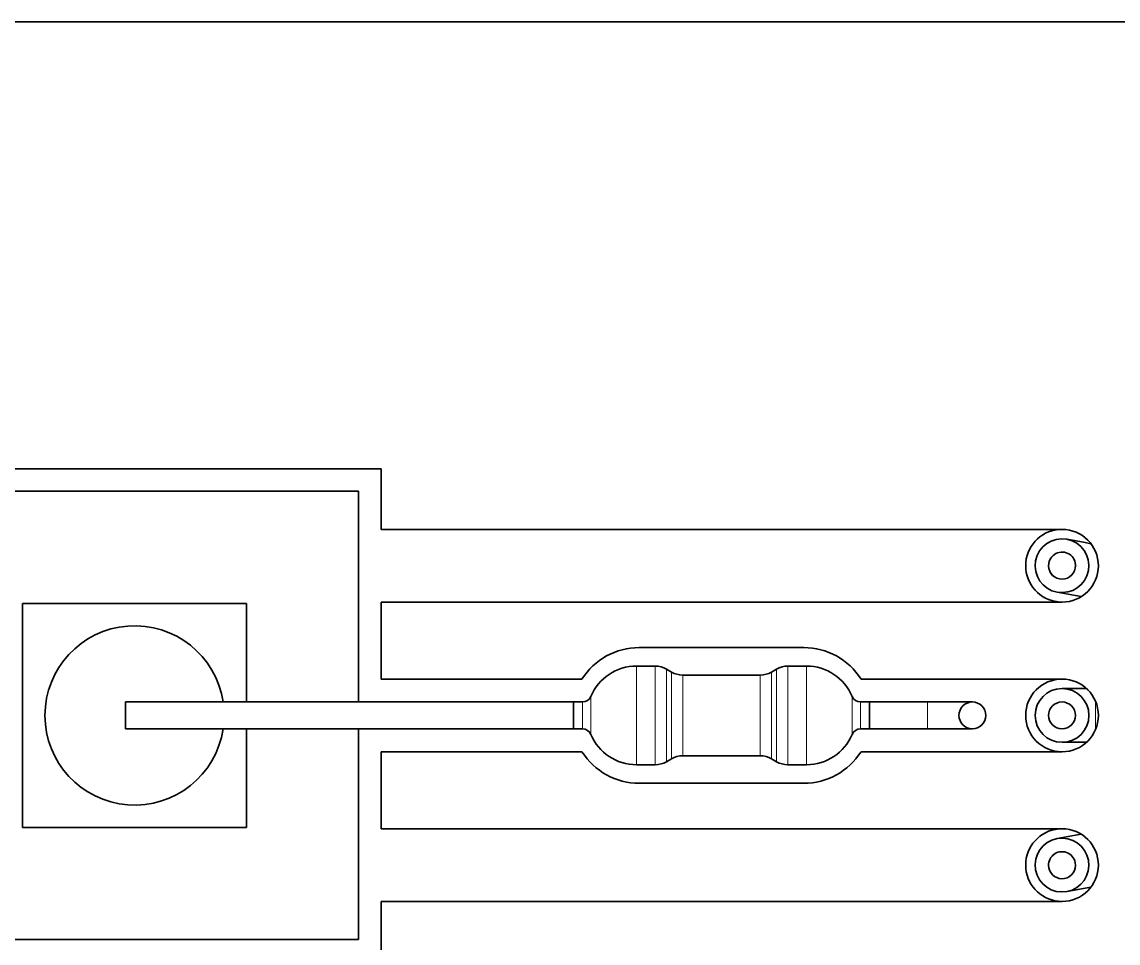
# Model space of a CAD drawing. Extents: x 241 to 1434, y 190 to 710.
# Drawn here: x 697.66 to 722.12, y 415.42 to 435.97 of the extents above; entities that cross this region are included whole.
import ezdxf

# ---------------------------------------------------------------- set-up
doc = ezdxf.new("R2010")
doc.units = 0

msp = doc.modelspace()

# ---------------------------------------------------------------- linework, layer by layer
at = {"color": 7, "lineweight": 35}
for p, q in [((452.315, 435.97), (736.685, 435.97)), ((452.315, 435.97), (736.685, 435.97)), ((705.671, 426), (457.315, 426)), ((705.671, 426), (457.315, 426)), ((457.815, 425.5), (705.171, 425.5)), ((705.171, 415.5), (457.815, 415.5))]:
    msp.add_line(p, q, dxfattribs=at)
at = {"color": 7, "lineweight": 35, "ltscale": 0.03375}
for p, q in [((705.671, 424.65), (705.671, 426)), ((705.671, 424.65), (705.671, 426)), ((705.671, 415), (705.671, 416.35)), ((705.671, 415), (705.671, 416.35))]:
    msp.add_line(p, q, dxfattribs=at)
at = {"color": 7, "lineweight": 35, "ltscale": 0.117499}
msp.add_line((705.171, 420.8), (705.171, 425.5), dxfattribs=at)
at = {"color": 7, "lineweight": 35, "ltscale": 0.379999}
for p, q in [((705.671, 424.65), (720.871, 424.65)), ((705.671, 424.65), (720.871, 424.65)), ((720.871, 423.029), (705.671, 423.029)), ((720.871, 423.029), (705.671, 423.029)), ((720.871, 417.971), (705.671, 417.971)), ((720.871, 417.971), (705.671, 417.971)), ((705.671, 416.35), (720.871, 416.35)), ((705.671, 416.35), (720.871, 416.35))]:
    msp.add_line(p, q, dxfattribs=at)
at = {"color": 7, "lineweight": 35, "ltscale": 0.010163}
msp.add_line((721.387, 424.354), (720.987, 424.428), dxfattribs=at)
at = {"color": 7, "lineweight": 35, "ltscale": 0.003293}
for p, q in [((721.516, 424.331), (721.387, 424.354)), ((721.516, 416.67), (721.387, 416.646))]:
    msp.add_line(p, q, dxfattribs=at)
at = {"color": 7, "lineweight": 35, "ltscale": 7.75201e-05}
for p, q in [((720.576, 423.894), (720.577, 423.897)), ((721.166, 423.785), (721.167, 423.788))]:
    msp.add_line(p, q, dxfattribs=at)
at = {"color": 7, "lineweight": 35, "ltscale": 0.042961}
msp.add_line((705.671, 421.311), (705.671, 423.029), dxfattribs=at)
msp.add_line((705.671, 421.311), (705.671, 423.029), dxfattribs=at)
at = {"color": 7, "lineweight": 35, "ltscale": 0.010472}
msp.add_line((721.171, 423.173), (720.759, 423.25), dxfattribs=at)
at = {"color": 7, "lineweight": 35, "ltscale": 0.003239}
for p, q in [((721.298, 423.15), (721.171, 423.173)), ((721.298, 417.85), (721.171, 417.827))]:
    msp.add_line(p, q, dxfattribs=at)
at = {"color": 7, "lineweight": 35, "ltscale": 0.125}
for p, q in [((697.671, 423), (702.671, 423)), ((697.671, 423), (697.671, 418)), ((702.671, 418), (697.671, 418))]:
    msp.add_line(p, q, dxfattribs=at)
at = {"color": 7, "lineweight": 35, "ltscale": 0.054999}
msp.add_line((702.671, 420.8), (702.671, 423), dxfattribs=at)
at = {"color": 7, "lineweight": 35, "ltscale": 0.091846}
for p, q in [((711.434, 422.013), (715.108, 422.013)), ((711.434, 422.013), (715.108, 422.013)), ((715.108, 418.987), (711.434, 418.987)), ((715.108, 418.987), (711.434, 418.987))]:
    msp.add_line(p, q, dxfattribs=at)
at = {"color": 7, "lineweight": 13, "ltscale": 0.014316}
for p, q in [((711.371, 421.6), (711.371, 421.027)), ((711.371, 421.6), (711.371, 421.027)), ((711.371, 421.6), (711.371, 421.027)), ((711.791, 421.6), (711.791, 421.027)), ((711.791, 421.6), (711.791, 421.027)), ((711.791, 421.6), (711.791, 421.027)), ((714.752, 421.6), (714.752, 421.027)), ((714.752, 421.6), (714.752, 421.027)), ((714.752, 421.6), (714.752, 421.027)), ((715.171, 421.6), (715.171, 421.027)), ((715.171, 421.6), (715.171, 421.027)), ((715.171, 421.6), (715.171, 421.027))]:
    msp.add_line(p, q, dxfattribs=at)
at = {"color": 7, "lineweight": 35, "ltscale": 0.010492}
for p, q in [((711.791, 421.6), (711.371, 421.6)), ((711.791, 421.6), (711.371, 421.6)), ((711.791, 421.6), (711.371, 421.6)), ((711.791, 419.4), (711.371, 419.4)), ((711.791, 419.4), (711.371, 419.4)), ((711.791, 419.4), (711.371, 419.4))]:
    msp.add_line(p, q, dxfattribs=at)
at = {"color": 7, "lineweight": 35, "ltscale": 0.01049}
for p, q in [((715.171, 421.6), (714.752, 421.6)), ((715.171, 421.6), (714.752, 421.6)), ((715.171, 421.6), (714.752, 421.6)), ((715.171, 419.4), (714.752, 419.4)), ((715.171, 419.4), (714.752, 419.4)), ((715.171, 419.4), (714.752, 419.4))]:
    msp.add_line(p, q, dxfattribs=at)
at = {"color": 7, "lineweight": 35, "ltscale": 0.112134}
for p, q in [((710.157, 421.311), (705.671, 421.311)), ((710.157, 421.311), (705.671, 421.311)), ((720.871, 421.311), (716.386, 421.311)), ((720.871, 421.311), (716.386, 421.311)), ((705.671, 419.69), (710.157, 419.69)), ((705.671, 419.69), (710.157, 419.69)), ((716.386, 419.69), (720.871, 419.69)), ((716.386, 419.69), (720.871, 419.69))]:
    msp.add_line(p, q, dxfattribs=at)
at = {"color": 7, "lineweight": 13, "ltscale": 0.013444}
for p, q in [((712.041, 421.533), (712.041, 420.995)), ((712.041, 421.533), (712.041, 420.995)), ((712.041, 421.533), (712.041, 420.995)), ((714.502, 421.533), (714.502, 420.995)), ((714.502, 421.533), (714.502, 420.995)), ((714.502, 421.533), (714.502, 420.995))]:
    msp.add_line(p, q, dxfattribs=at)
at = {"color": 7, "lineweight": 35, "ltscale": 0.003301}
for p, q in [((712.155, 421.467), (712.041, 421.533)), ((712.155, 421.467), (712.041, 421.533)), ((712.155, 421.467), (712.041, 421.533)), ((712.155, 419.533), (712.041, 419.467)), ((712.155, 419.533), (712.041, 419.467)), ((712.155, 419.533), (712.041, 419.467))]:
    msp.add_line(p, q, dxfattribs=at)
at = {"color": 7, "lineweight": 13, "ltscale": 0.012585}
for p, q in [((712.155, 421.467), (712.155, 420.964)), ((712.155, 421.467), (712.155, 420.964)), ((712.155, 421.467), (712.155, 420.964)), ((714.387, 421.467), (714.387, 420.964)), ((714.387, 421.467), (714.387, 420.964)), ((714.387, 421.467), (714.387, 420.964))]:
    msp.add_line(p, q, dxfattribs=at)
at = {"color": 7, "lineweight": 13, "ltscale": 0.011713}
for p, q in [((712.405, 421.4), (712.405, 420.931)), ((712.405, 421.4), (712.405, 420.931)), ((712.405, 421.4), (712.405, 420.931)), ((714.137, 421.4), (714.137, 420.931)), ((714.137, 421.4), (714.137, 420.931)), ((714.137, 421.4), (714.137, 420.931))]:
    msp.add_line(p, q, dxfattribs=at)
at = {"color": 7, "lineweight": 35, "ltscale": 0.043301}
for p, q in [((714.137, 421.4), (712.405, 421.4)), ((714.137, 421.4), (712.405, 421.4)), ((714.137, 421.4), (712.405, 421.4)), ((714.137, 419.6), (712.405, 419.6)), ((714.137, 419.6), (712.405, 419.6)), ((714.137, 419.6), (712.405, 419.6))]:
    msp.add_line(p, q, dxfattribs=at)
at = {"color": 7, "lineweight": 35, "ltscale": 0.003302}
for p, q in [((714.387, 421.467), (714.502, 421.533)), ((714.387, 421.467), (714.502, 421.533)), ((714.387, 421.467), (714.502, 421.533)), ((714.387, 419.533), (714.502, 419.467)), ((714.387, 419.533), (714.502, 419.467)), ((714.387, 419.533), (714.502, 419.467))]:
    msp.add_line(p, q, dxfattribs=at)
at = {"color": 7, "lineweight": 35, "ltscale": 0.013516}
msp.add_line((720.875, 421.1), (721.415, 421.1), dxfattribs=at)
at = {"color": 7, "lineweight": 13, "ltscale": 0.005506}
for p, q in [((710.356, 420.703), (710.356, 420.923)), ((710.356, 420.703), (710.356, 420.923)), ((710.356, 420.703), (710.356, 420.923)), ((716.187, 420.923), (716.187, 420.703)), ((716.187, 420.923), (716.187, 420.703)), ((716.187, 420.923), (716.187, 420.703))]:
    msp.add_line(p, q, dxfattribs=at)
at = {"color": 7, "lineweight": 13, "ltscale": 0.040685}
for p, q in [((711.371, 421.027), (711.371, 419.4)), ((711.371, 421.027), (711.371, 419.4)), ((711.371, 421.027), (711.371, 419.4)), ((711.791, 419.4), (711.791, 421.027)), ((711.791, 419.4), (711.791, 421.027)), ((711.791, 419.4), (711.791, 421.027)), ((714.752, 419.4), (714.752, 421.027)), ((714.752, 419.4), (714.752, 421.027)), ((714.752, 419.4), (714.752, 421.027)), ((715.171, 421.027), (715.171, 419.4)), ((715.171, 421.027), (715.171, 419.4)), ((715.171, 421.027), (715.171, 419.4))]:
    msp.add_line(p, q, dxfattribs=at)
at = {"color": 7, "lineweight": 13, "ltscale": 0.038207}
for p, q in [((712.041, 419.467), (712.041, 420.995)), ((712.041, 419.467), (712.041, 420.995)), ((712.041, 419.467), (712.041, 420.995)), ((714.502, 419.467), (714.502, 420.995)), ((714.502, 419.467), (714.502, 420.995)), ((714.502, 419.467), (714.502, 420.995))]:
    msp.add_line(p, q, dxfattribs=at)
at = {"color": 7, "lineweight": 13, "ltscale": 0.035764}
for p, q in [((712.155, 420.964), (712.155, 419.533)), ((712.155, 420.964), (712.155, 419.533)), ((712.155, 420.964), (712.155, 419.533)), ((714.387, 420.964), (714.387, 419.533)), ((714.387, 420.964), (714.387, 419.533)), ((714.387, 420.964), (714.387, 419.533))]:
    msp.add_line(p, q, dxfattribs=at)
at = {"color": 7, "lineweight": 13, "ltscale": 0.033287}
for p, q in [((712.405, 420.931), (712.405, 419.6)), ((712.405, 420.931), (712.405, 419.6)), ((712.405, 420.931), (712.405, 419.6)), ((714.137, 420.931), (714.137, 419.6)), ((714.137, 420.931), (714.137, 419.6)), ((714.137, 420.931), (714.137, 419.6))]:
    msp.add_line(p, q, dxfattribs=at)
at = {"color": 7, "lineweight": 35, "ltscale": 0.015}
for p, q in [((699.971, 420.8), (699.971, 420.2)), ((699.971, 420.8), (699.971, 420.2)), ((709.971, 420.8), (709.971, 420.2)), ((716.571, 420.8), (716.571, 420.2))]:
    msp.add_line(p, q, dxfattribs=at)
at = {"color": 7, "lineweight": 35, "ltscale": 0.255}
for p, q in [((710.171, 420.8), (699.971, 420.8)), ((710.171, 420.8), (699.971, 420.8)), ((710.171, 420.2), (699.971, 420.2)), ((710.171, 420.2), (699.971, 420.2))]:
    msp.add_line(p, q, dxfattribs=at)
at = {"color": 7, "lineweight": 35, "ltscale": 0.005}
for p, q in [((710.171, 420.8), (709.971, 420.8)), ((716.571, 420.8), (716.371, 420.8)), ((710.171, 420.2), (709.971, 420.2)), ((716.571, 420.2), (716.371, 420.2))]:
    msp.add_line(p, q, dxfattribs=at)
at = {"color": 7, "lineweight": 13, "ltscale": 0.015}
for p, q in [((710.171, 420.8), (710.171, 420.2)), ((710.171, 420.8), (710.171, 420.2)), ((710.171, 420.8), (710.171, 420.2)), ((717.871, 420.8), (717.871, 420.2)), ((717.871, 420.8), (717.871, 420.2))]:
    msp.add_line(p, q, dxfattribs=at)
at = {"color": 7, "lineweight": 13, "ltscale": 0.015648}
for p, q in [((710.356, 420.703), (710.356, 420.077)), ((710.356, 420.703), (710.356, 420.077)), ((710.356, 420.703), (710.356, 420.077)), ((716.187, 420.703), (716.187, 420.077)), ((716.187, 420.703), (716.187, 420.077)), ((716.187, 420.703), (716.187, 420.077))]:
    msp.add_line(p, q, dxfattribs=at)
at = {"color": 7, "lineweight": 13, "ltscale": 0.003905}
msp.add_line((716.371, 420.8), (716.371, 420.644), dxfattribs=at)
msp.add_line((716.371, 420.8), (716.371, 420.644), dxfattribs=at)
msp.add_line((716.371, 420.8), (716.371, 420.644), dxfattribs=at)
at = {"color": 7, "lineweight": 35, "ltscale": 0.0375}
for p, q in [((717.871, 420.8), (716.371, 420.8)), ((717.871, 420.8), (716.371, 420.8)), ((717.871, 420.2), (716.371, 420.2)), ((717.871, 420.2), (716.371, 420.2))]:
    msp.add_line(p, q, dxfattribs=at)
at = {"color": 7, "lineweight": 13, "ltscale": 0.011095}
msp.add_line((716.371, 420.644), (716.371, 420.2), dxfattribs=at)
msp.add_line((716.371, 420.644), (716.371, 420.2), dxfattribs=at)
msp.add_line((716.371, 420.644), (716.371, 420.2), dxfattribs=at)
at = {"color": 7, "lineweight": 35, "ltscale": 0.025}
for p, q in [((718.871, 420.8), (717.871, 420.8)), ((718.871, 420.8), (717.871, 420.8)), ((718.871, 420.2), (717.871, 420.2)), ((718.871, 420.2), (717.871, 420.2))]:
    msp.add_line(p, q, dxfattribs=at)
at = {"color": 7, "lineweight": 13, "ltscale": 0.015393}
msp.add_line((721.621, 420.808), (721.621, 420.193), dxfattribs=at)
at = {"color": 7, "lineweight": 35, "ltscale": 0.055001}
msp.add_line((702.671, 418), (702.671, 420.2), dxfattribs=at)
at = {"color": 7, "lineweight": 35, "ltscale": 0.117501}
msp.add_line((705.171, 415.5), (705.171, 420.2), dxfattribs=at)
at = {"color": 7, "lineweight": 35, "ltscale": 0.013599}
msp.add_line((720.871, 419.9), (721.415, 419.9), dxfattribs=at)
at = {"color": 7, "lineweight": 35, "ltscale": 0.042962}
msp.add_line((705.671, 417.971), (705.671, 419.69), dxfattribs=at)
msp.add_line((705.671, 417.971), (705.671, 419.69), dxfattribs=at)
at = {"color": 7, "lineweight": 35, "ltscale": 0.010343}
msp.add_line((721.171, 417.827), (720.764, 417.751), dxfattribs=at)
at = {"color": 7, "lineweight": 35, "ltscale": 7.8271e-05}
for p, q in [((721.166, 417.215), (721.167, 417.212)), ((720.576, 417.106), (720.577, 417.103))]:
    msp.add_line(p, q, dxfattribs=at)
at = {"color": 7, "lineweight": 35, "ltscale": 0.010242}
msp.add_line((721.387, 416.646), (720.984, 416.571), dxfattribs=at)
at = {"color": 7, "lineweight": 35}
for centre, radius in [((720.871, 420.5), 0.6), ((718.871, 420.5), 0.3), ((718.871, 420.5), 0.3), ((720.871, 420.5), 0.3)]:
    msp.add_circle(centre, radius, dxfattribs=at)
for centre, radius, start, end in [((720.871, 423.839), 0.811, 90.3265, 259.0772), ((720.871, 423.839), 0.811, 90.3265, 259.0772), ((720.871, 423.839), 0.811, 270, 90), ((720.871, 423.839), 0.811, 270, 90), ((727.56, 458.497), 36.107, 259.0772, 259.2006), ((727.56, 458.497), 36.107, 259.0772, 259.2006), ((700.171, 420.5), 2, 8.6283, 351.3744), ((711.434, 420.5), 1.513, 90, 147.6117), ((711.434, 420.5), 1.513, 90, 147.6117), ((715.108, 420.5), 1.513, 32.3883, 90), ((715.108, 420.5), 1.513, 32.3883, 90), ((711.371, 420.5), 1.1, 90, 157.3801), ((711.371, 420.5), 1.1, 90, 157.3801), ((711.371, 420.5), 1.1, 90, 157.3801), ((711.791, 421.1), 0.5, 60.0013, 89.9987), ((711.791, 421.1), 0.5, 60.0013, 89.9987), ((711.791, 421.1), 0.5, 60.0013, 89.9987), ((714.752, 421.1), 0.5, 90.0013, 119.9987), ((714.752, 421.1), 0.5, 90.0013, 119.9987), ((714.752, 421.1), 0.5, 90.0013, 119.9987), ((715.171, 420.5), 1.1, 22.6199, 90), ((715.171, 420.5), 1.1, 22.6199, 90), ((715.171, 420.5), 1.1, 22.6199, 90), ((712.405, 421.9), 0.5, 240.0013, 269.9987), ((712.405, 421.9), 0.5, 240.0013, 269.9987), ((712.405, 421.9), 0.5, 240.0013, 269.9987), ((714.137, 421.9), 0.5, 270.0013, 299.9987), ((714.137, 421.9), 0.5, 270.0013, 299.9987), ((714.137, 421.9), 0.5, 270.0013, 299.9987), ((720.871, 420.5), 0.811, 90, 270), ((720.871, 420.5), 0.811, 90, 270), ((720.871, 420.5), 0.811, 270, 90), ((720.871, 420.5), 0.811, 270, 90), ((710.171, 421), 0.2, 270.0147, 337.3655), ((710.171, 421), 0.2, 270.0147, 337.3655), ((710.171, 421), 0.2, 270.0147, 337.3655), ((716.371, 421), 0.2, 202.6199, 270), ((716.371, 421), 0.2, 202.6199, 270), ((716.371, 421), 0.2, 202.6199, 270), ((710.171, 420), 0.2, 22.6199, 90), ((710.171, 420), 0.2, 22.6199, 90), ((710.171, 420), 0.2, 22.6199, 90), ((711.371, 420.5), 1.1, 202.6199, 270), ((711.371, 420.5), 1.1, 202.6199, 270), ((711.371, 420.5), 1.1, 202.6199, 270), ((715.171, 420.5), 1.1, 270, 337.3801), ((715.171, 420.5), 1.1, 270, 337.3801), ((715.171, 420.5), 1.1, 270, 337.3801), ((716.371, 420), 0.2, 90.0147, 157.3655), ((716.371, 420), 0.2, 90.0147, 157.3655), ((716.371, 420), 0.2, 90.0147, 157.3655), ((711.434, 420.5), 1.513, 212.3883, 270), ((711.434, 420.5), 1.513, 212.3883, 270), ((712.405, 419.1), 0.5, 90.0013, 119.9987), ((712.405, 419.1), 0.5, 90.0013, 119.9987), ((712.405, 419.1), 0.5, 90.0013, 119.9987), ((714.137, 419.1), 0.5, 60.0013, 89.9987), ((714.137, 419.1), 0.5, 60.0013, 89.9987), ((714.137, 419.1), 0.5, 60.0013, 89.9987), ((715.108, 420.5), 1.513, 270, 327.6117), ((715.108, 420.5), 1.513, 270, 327.6117), ((711.791, 419.9), 0.5, 270.0013, 299.9987), ((711.791, 419.9), 0.5, 270.0013, 299.9987), ((711.791, 419.9), 0.5, 270.0013, 299.9987), ((714.752, 419.9), 0.5, 240.0013, 269.9987), ((714.752, 419.9), 0.5, 240.0013, 269.9987), ((714.752, 419.9), 0.5, 240.0013, 269.9987), ((720.871, 417.161), 0.811, 100.9228, 269.6735), ((720.871, 417.161), 0.811, 100.9228, 269.6735), ((727.56, 382.503), 36.107, 100.7989, 100.9228), ((727.56, 382.503), 36.107, 100.7989, 100.9228), ((720.871, 417.161), 0.811, 270, 90), ((720.871, 417.161), 0.811, 270, 90)]:
    msp.add_arc(centre, radius, start, end, dxfattribs=at)
for centre, major_axis, start_param, end_param in [((720.871, 423.839), (0.59, -0.108), 4.712389, 10.995574), ((720.872, 423.843), (0.295, -0.054), 6.283185, 9.424778), ((720.871, 423.839), (0.295, -0.054), 3.141593, 6.283185), ((720.871, 417.161), (0.59, 0.108), 1.57079632679487, 7.853981633974456), ((720.871, 417.161), (0.295, 0.054), 0, 3.141593), ((720.872, 417.157), (0.295, 0.054), 3.141593, 6.283185)]:
    msp.add_ellipse(centre, major_axis=major_axis, ratio=0.999999, start_param=start_param, end_param=end_param, dxfattribs=at)
at = {"color": 7, "lineweight": 13}
for centre, major_axis, start_param, end_param in [((720.872, 423.843), (0.295, -0.054), 3.141593, 6.283185), ((720.872, 417.157), (0.295, 0.054), 0, 3.141593)]:
    msp.add_ellipse(centre, major_axis=major_axis, ratio=0.999999, start_param=start_param, end_param=end_param, dxfattribs=at)

doc.saveas('drawing.dxf')
